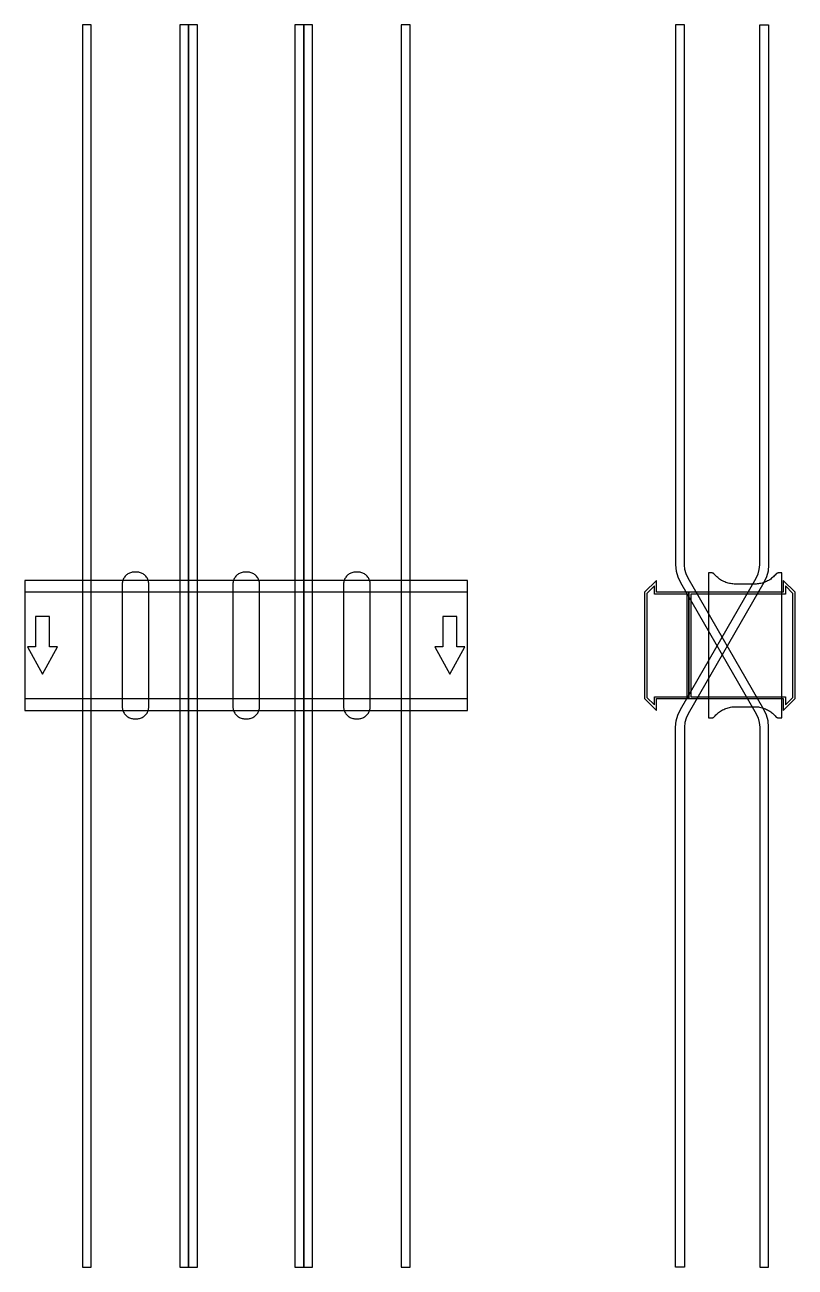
# Model space of a CAD drawing. Extents: x 0 to 870, y -702 to 701.
import ezdxf

# ---------------------------------------------------------------- set-up
doc = ezdxf.new("R2010")
doc.units = 0
doc.layers.add('Halfen', color=7, linetype='CONTINUOUS')

msp = doc.modelspace()

# ---------------------------------------------------------------- linework, layer by layer
at = {"layer": 'Halfen', "color": 7}
for points in [[(75, -702.262), (75, 700.922), (65, 700.922), (65, -702.262)], [(185, -702.262), (185, 700.922), (175, 700.922), (175, -702.262)], [(195, -702.262), (195, 700.922), (185, 700.922), (185, -702.262)], [(315, -702.262), (315, 700.922), (305, 700.922), (305, -702.262)], [(325, -702.262), (325, 700.922), (315, 700.922), (315, -702.262)], [(435, -702.262), (435, 700.922), (425, 700.922), (425, -702.262)], [(840, -702.262), (840, -92.321), (839.392, -85.375), (837.588, -78.64), (834.641, -72.321), (749.019, 75.981), (746.809, 80.72), (745.456, 85.771), (745, 90.981), (745, 161.922), (745, 700.922), (735, 700.922), (735, 161.922), (735, 90.981), (735.608, 84.035), (737.412, 77.3), (740.359, 70.981), (825.981, -77.321), (828.191, -82.06), (829.544, -87.111), (830, -92.321), (830, -702.262)], [(735, -702.262), (735, -92.321), (735.608, -85.375), (737.412, -78.64), (740.359, -72.321), (825.981, 75.981), (828.191, 80.72), (829.544, 85.771), (830, 90.981), (830, 161.922), (830, 700.922), (840, 700.922), (840, 161.922), (840, 90.981), (839.392, 84.035), (837.588, 77.3), (834.641, 70.981), (749.019, -77.321), (746.809, -82.06), (745.456, -87.111), (745, -92.321), (745, -702.262)], [(0, -73.5), (500, -73.5), (500, 73.5), (0, 73.5)], [(140, -69.3), (140, -56.8), (140, 69.3), (139.958, 70.359), (139.834, 71.412), (139.627, 72.452), (139.339, 73.472), (138.972, 74.466), (138.529, 75.429), (138.011, 76.354), (137.422, 77.235), (136.765, 78.068), (136.046, 78.846), (135.268, 79.565), (134.435, 80.222), (133.554, 80.811), (132.629, 81.329), (131.666, 81.772), (130.672, 82.139), (129.652, 82.427), (128.612, 82.634), (127.559, 82.758), (126.5, 82.8), (123.5, 82.8), (122.441, 82.758), (121.388, 82.634), (120.348, 82.427), (119.328, 82.139), (118.334, 81.772), (117.371, 81.329), (116.446, 80.811), (115.565, 80.222), (114.732, 79.565), (113.954, 78.846), (113.235, 78.068), (112.578, 77.235), (111.989, 76.354), (111.471, 75.429), (111.028, 74.466), (110.661, 73.472), (110.373, 72.452), (110.166, 71.412), (110.042, 70.359), (110, 69.3), (110, -56.8), (110, -69.3), (110.042, -70.359), (110.166, -71.412), (110.373, -72.452), (110.661, -73.472), (111.028, -74.466), (111.471, -75.429), (111.989, -76.354), (112.578, -77.235), (113.235, -78.068), (113.954, -78.846), (114.732, -79.565), (115.565, -80.222), (116.446, -80.811), (117.371, -81.329), (118.334, -81.772), (119.328, -82.139), (120.348, -82.427), (121.388, -82.634), (122.441, -82.758), (123.5, -82.8), (126.5, -82.8), (127.559, -82.758), (128.612, -82.634), (129.652, -82.427), (130.672, -82.139), (131.666, -81.772), (132.629, -81.329), (133.554, -80.811), (134.435, -80.222), (135.268, -79.565), (136.046, -78.846), (136.765, -78.068), (137.422, -77.235), (138.011, -76.354), (138.529, -75.429), (138.972, -74.466), (139.339, -73.472), (139.627, -72.452), (139.834, -71.412), (139.958, -70.359), (140, -69.3)], [(265, -69.3), (265, -56.8), (265, 69.3), (264.958, 70.359), (264.834, 71.412), (264.627, 72.452), (264.339, 73.472), (263.972, 74.466), (263.529, 75.429), (263.011, 76.354), (262.422, 77.235), (261.765, 78.068), (261.046, 78.846), (260.268, 79.565), (259.435, 80.222), (258.554, 80.811), (257.629, 81.329), (256.666, 81.772), (255.672, 82.139), (254.652, 82.427), (253.612, 82.634), (252.559, 82.758), (251.5, 82.8), (248.5, 82.8), (247.441, 82.758), (246.388, 82.634), (245.348, 82.427), (244.328, 82.139), (243.334, 81.772), (242.371, 81.329), (241.446, 80.811), (240.565, 80.222), (239.732, 79.565), (238.954, 78.846), (238.235, 78.068), (237.578, 77.235), (236.989, 76.354), (236.471, 75.429), (236.028, 74.466), (235.661, 73.472), (235.373, 72.452), (235.166, 71.412), (235.042, 70.359), (235, 69.3), (235, -56.8), (235, -69.3), (235.042, -70.359), (235.166, -71.412), (235.373, -72.452), (235.661, -73.472), (236.028, -74.466), (236.471, -75.429), (236.989, -76.354), (237.578, -77.235), (238.235, -78.068), (238.954, -78.846), (239.732, -79.565), (240.565, -80.222), (241.446, -80.811), (242.371, -81.329), (243.334, -81.772), (244.328, -82.139), (245.348, -82.427), (246.388, -82.634), (247.441, -82.758), (248.5, -82.8), (251.5, -82.8), (252.559, -82.758), (253.612, -82.634), (254.652, -82.427), (255.672, -82.139), (256.666, -81.772), (257.629, -81.329), (258.554, -80.811), (259.435, -80.222), (260.268, -79.565), (261.046, -78.846), (261.765, -78.068), (262.422, -77.235), (263.011, -76.354), (263.529, -75.429), (263.972, -74.466), (264.339, -73.472), (264.627, -72.452), (264.834, -71.412), (264.958, -70.359), (265, -69.3)], [(390, -69.3), (390, -56.8), (390, 69.3), (389.958, 70.359), (389.834, 71.412), (389.627, 72.452), (389.339, 73.472), (388.972, 74.466), (388.529, 75.429), (388.011, 76.354), (387.422, 77.235), (386.765, 78.068), (386.046, 78.846), (385.268, 79.565), (384.435, 80.222), (383.554, 80.811), (382.629, 81.329), (381.666, 81.772), (380.672, 82.139), (379.652, 82.427), (378.612, 82.634), (377.559, 82.758), (376.5, 82.8), (373.5, 82.8), (372.441, 82.758), (371.388, 82.634), (370.348, 82.427), (369.328, 82.139), (368.334, 81.772), (367.371, 81.329), (366.446, 80.811), (365.565, 80.222), (364.732, 79.565), (363.954, 78.846), (363.235, 78.068), (362.578, 77.235), (361.989, 76.354), (361.471, 75.429), (361.028, 74.466), (360.661, 73.472), (360.373, 72.452), (360.166, 71.412), (360.042, 70.359), (360, 69.3), (360, -56.8), (360, -69.3), (360.042, -70.359), (360.166, -71.412), (360.373, -72.452), (360.661, -73.472), (361.028, -74.466), (361.471, -75.429), (361.989, -76.354), (362.578, -77.235), (363.235, -78.068), (363.954, -78.846), (364.732, -79.565), (365.565, -80.222), (366.446, -80.811), (367.371, -81.329), (368.334, -81.772), (369.328, -82.139), (370.348, -82.427), (371.388, -82.634), (372.441, -82.758), (373.5, -82.8), (376.5, -82.8), (377.559, -82.758), (378.612, -82.634), (379.652, -82.427), (380.672, -82.139), (381.666, -81.772), (382.629, -81.329), (383.554, -80.811), (384.435, -80.222), (385.268, -79.565), (386.046, -78.846), (386.765, -78.068), (387.422, -77.235), (388.011, -76.354), (388.529, -75.429), (388.972, -74.466), (389.339, -73.472), (389.627, -72.452), (389.834, -71.412), (389.958, -70.359), (390, -69.3)], [(750, -60), (750, 60), (713.5, 60), (713.5, 73.5), (700, 60), (700, -60), (713.5, -73.5), (713.5, -60)], [(870, -60), (870, 60), (856.5, 73.5), (856.5, 60), (750, 60), (750, -60), (856.5, -60), (856.5, -73.5)], [(855, -81.8), (855, 81.8), (851, 81.8), (850.846, 81.797), (850.691, 81.786), (850.538, 81.769), (850.385, 81.746), (850.234, 81.715), (850.084, 81.678), (849.936, 81.634), (849.789, 81.584), (849.646, 81.527), (849.505, 81.464), (849.366, 81.395), (849.231, 81.32), (849.1, 81.239), (848.972, 81.153), (848.848, 81.06), (848.728, 80.963), (848.613, 80.86), (848.502, 80.752), (848.397, 80.639), (848.296, 80.522), (847.41, 79.491), (846.479, 78.5), (845.505, 77.551), (844.491, 76.646), (843.437, 75.787), (842.347, 74.975), (841.222, 74.211), (840.064, 73.499), (838.876, 72.838), (837.66, 72.23), (836.418, 71.676), (835.153, 71.178), (833.867, 70.736), (832.563, 70.351), (831.243, 70.024), (829.911, 69.756), (828.567, 69.547), (827.216, 69.397), (825.859, 69.307), (824.5, 69.277), (802.5, 69.277), (801.141, 69.307), (799.784, 69.397), (798.433, 69.547), (797.089, 69.756), (795.757, 70.024), (794.437, 70.351), (793.133, 70.736), (791.847, 71.178), (790.582, 71.676), (789.34, 72.23), (788.124, 72.838), (786.936, 73.499), (785.778, 74.211), (784.653, 74.975), (783.563, 75.787), (782.509, 76.646), (781.495, 77.551), (780.521, 78.5), (779.59, 79.491), (778.704, 80.522), (778.603, 80.639), (778.498, 80.752), (778.387, 80.86), (778.272, 80.963), (778.152, 81.06), (778.028, 81.153), (777.9, 81.239), (777.769, 81.32), (777.634, 81.395), (777.495, 81.464), (777.354, 81.527), (777.211, 81.584), (777.064, 81.634), (776.916, 81.678), (776.766, 81.715), (776.615, 81.746), (776.462, 81.769), (776.309, 81.786), (776.154, 81.797), (776, 81.8), (772, 81.8), (772, -81.8), (776, -81.8), (776.154, -81.797), (776.309, -81.786), (776.462, -81.769), (776.615, -81.746), (776.766, -81.715), (776.916, -81.678), (777.064, -81.634), (777.211, -81.584), (777.354, -81.527), (777.495, -81.464), (777.634, -81.395), (777.769, -81.32), (777.9, -81.239), (778.028, -81.153), (778.152, -81.06), (778.272, -80.963), (778.387, -80.86), (778.498, -80.752), (778.603, -80.639), (778.704, -80.522), (779.59, -79.491), (780.521, -78.5), (781.495, -77.551), (782.509, -76.646), (783.563, -75.787), (784.653, -74.975), (785.778, -74.211), (786.936, -73.499), (788.124, -72.838), (789.34, -72.23), (790.582, -71.676), (791.847, -71.178), (793.133, -70.736), (794.437, -70.351), (795.757, -70.024), (797.089, -69.756), (798.433, -69.547), (799.784, -69.397), (801.141, -69.307), (802.5, -69.277), (824.5, -69.277), (825.859, -69.307), (827.216, -69.397), (828.567, -69.547), (829.911, -69.756), (831.243, -70.024), (832.563, -70.351), (833.867, -70.736), (835.153, -71.178), (836.418, -71.676), (837.66, -72.23), (838.876, -72.838), (840.064, -73.499), (841.222, -74.211), (842.347, -74.975), (843.437, -75.787), (844.491, -76.646), (845.505, -77.551), (846.479, -78.5), (847.41, -79.491), (848.296, -80.522), (848.397, -80.639), (848.502, -80.752), (848.613, -80.86), (848.728, -80.963), (848.848, -81.06), (848.972, -81.153), (849.1, -81.239), (849.231, -81.32), (849.366, -81.395), (849.505, -81.464), (849.646, -81.527), (849.789, -81.584), (849.936, -81.634), (850.084, -81.678), (850.234, -81.715), (850.385, -81.746), (850.538, -81.769), (850.691, -81.786), (850.846, -81.797), (851, -81.8)], [(0, -60), (500, -60), (500, 60), (0, 60)], [(748, -58), (748, 58), (711, 58), (711, 67.25), (702.5, 58.75), (702.5, -58.75), (711, -67.25), (711, -58)], [(867.5, -58.75), (867.5, 58.75), (859, 67.25), (859, 58), (752, 58), (752, -58), (859, -58), (859, -67.25)], [(20, -32.5), (37, -1.5), (28, -1.5), (28, 32.5), (12, 32.5), (12, -1.5), (3, -1.5)], [(480, -32.5), (497, -1.5), (488, -1.5), (488, 32.5), (472, 32.5), (472, -1.5), (463, -1.5)]]:
    msp.add_lwpolyline(points, close=True, dxfattribs=at)

doc.saveas('drawing.dxf')
